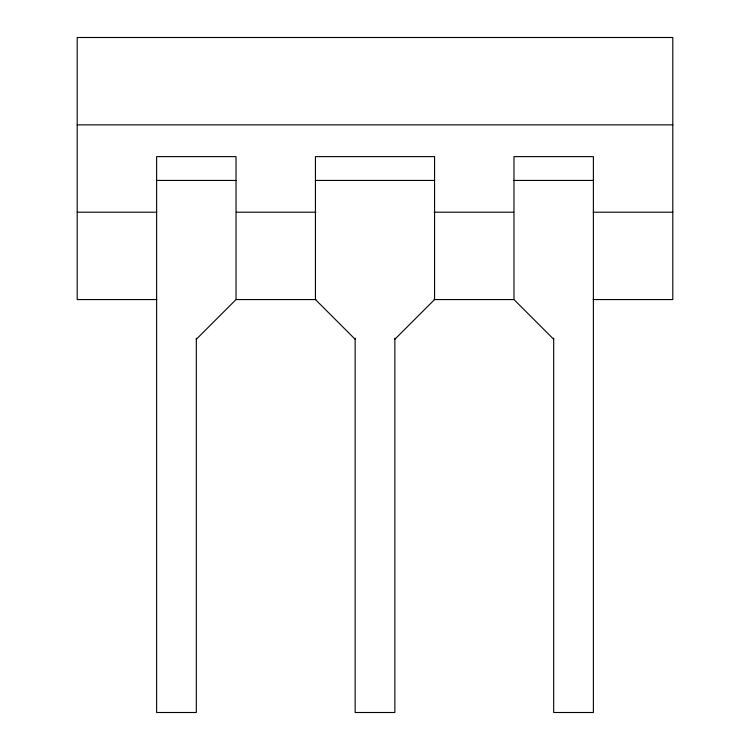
<?xml version="1.0" encoding="UTF-8"?>
<svg xmlns="http://www.w3.org/2000/svg" width="750" height="750" viewBox="0 0 750 750"><rect width="100%" height="100%" fill="white"/><g stroke="black" fill="none" stroke-linecap="round" stroke-linejoin="round"><path stroke-width="1.12" d="M196.322 339.262L236.025 299.559L236.025 156.619L156.619 156.619L156.619 712.5L196.322 712.5L196.322 338.166M394.856 339.262L434.559 299.559L434.559 156.619L315.441 156.619L315.441 299.559L355.144 339.262M77.203 124.856L672.797 124.856M156.619 180.441L236.025 180.441M315.441 180.441L434.559 180.441M513.975 180.441L593.381 180.441M77.203 212.203L156.778 212.203M236.344 212.203L315.909 212.203M434.091 212.203L513.656 212.203M593.222 212.203L672.797 212.203M156.778 299.559L77.203 299.559L77.203 37.5L672.797 37.5L672.797 299.559L593.222 299.559M236.344 299.559L315.909 299.559M434.091 299.559L513.656 299.559M553.678 339.262L513.975 299.559L513.975 156.619L593.381 156.619L593.381 712.5L553.678 712.5L553.678 338.166M394.856 338.166L394.856 712.5L355.144 712.5L355.144 338.166"/></g></svg>
